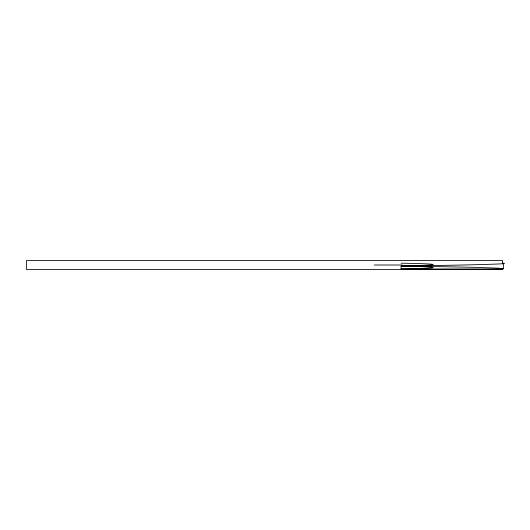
<?xml version="1.0" encoding="UTF-8"?>
<svg xmlns="http://www.w3.org/2000/svg" width="530" height="530" viewBox="0 0 530 530"><rect width="100%" height="100%" fill="white"/><g stroke="black" fill="none" stroke-linecap="round" stroke-linejoin="round"><path stroke-width="0.79" d="M503.5 263.37L503.5 268.75M374.253 265L402.237 265M502.486 263.198A248.663 2.14 -0.5 0 1 401.064 266.087A210.768 2.723 0 0 1 401.064 268.975L502.486 268.975A248.663 2.663 0.3 0 0 401.064 266.087A210.768 2.723 -0.2 0 0 401.064 263.198M502.632 263.841L502.632 260.528L26.5 260.528L26.5 269.472L502.632 269.472L502.632 268.16M502.486 263.026L502.486 263.589M401.064 266.809L401.064 268.975"/></g></svg>
